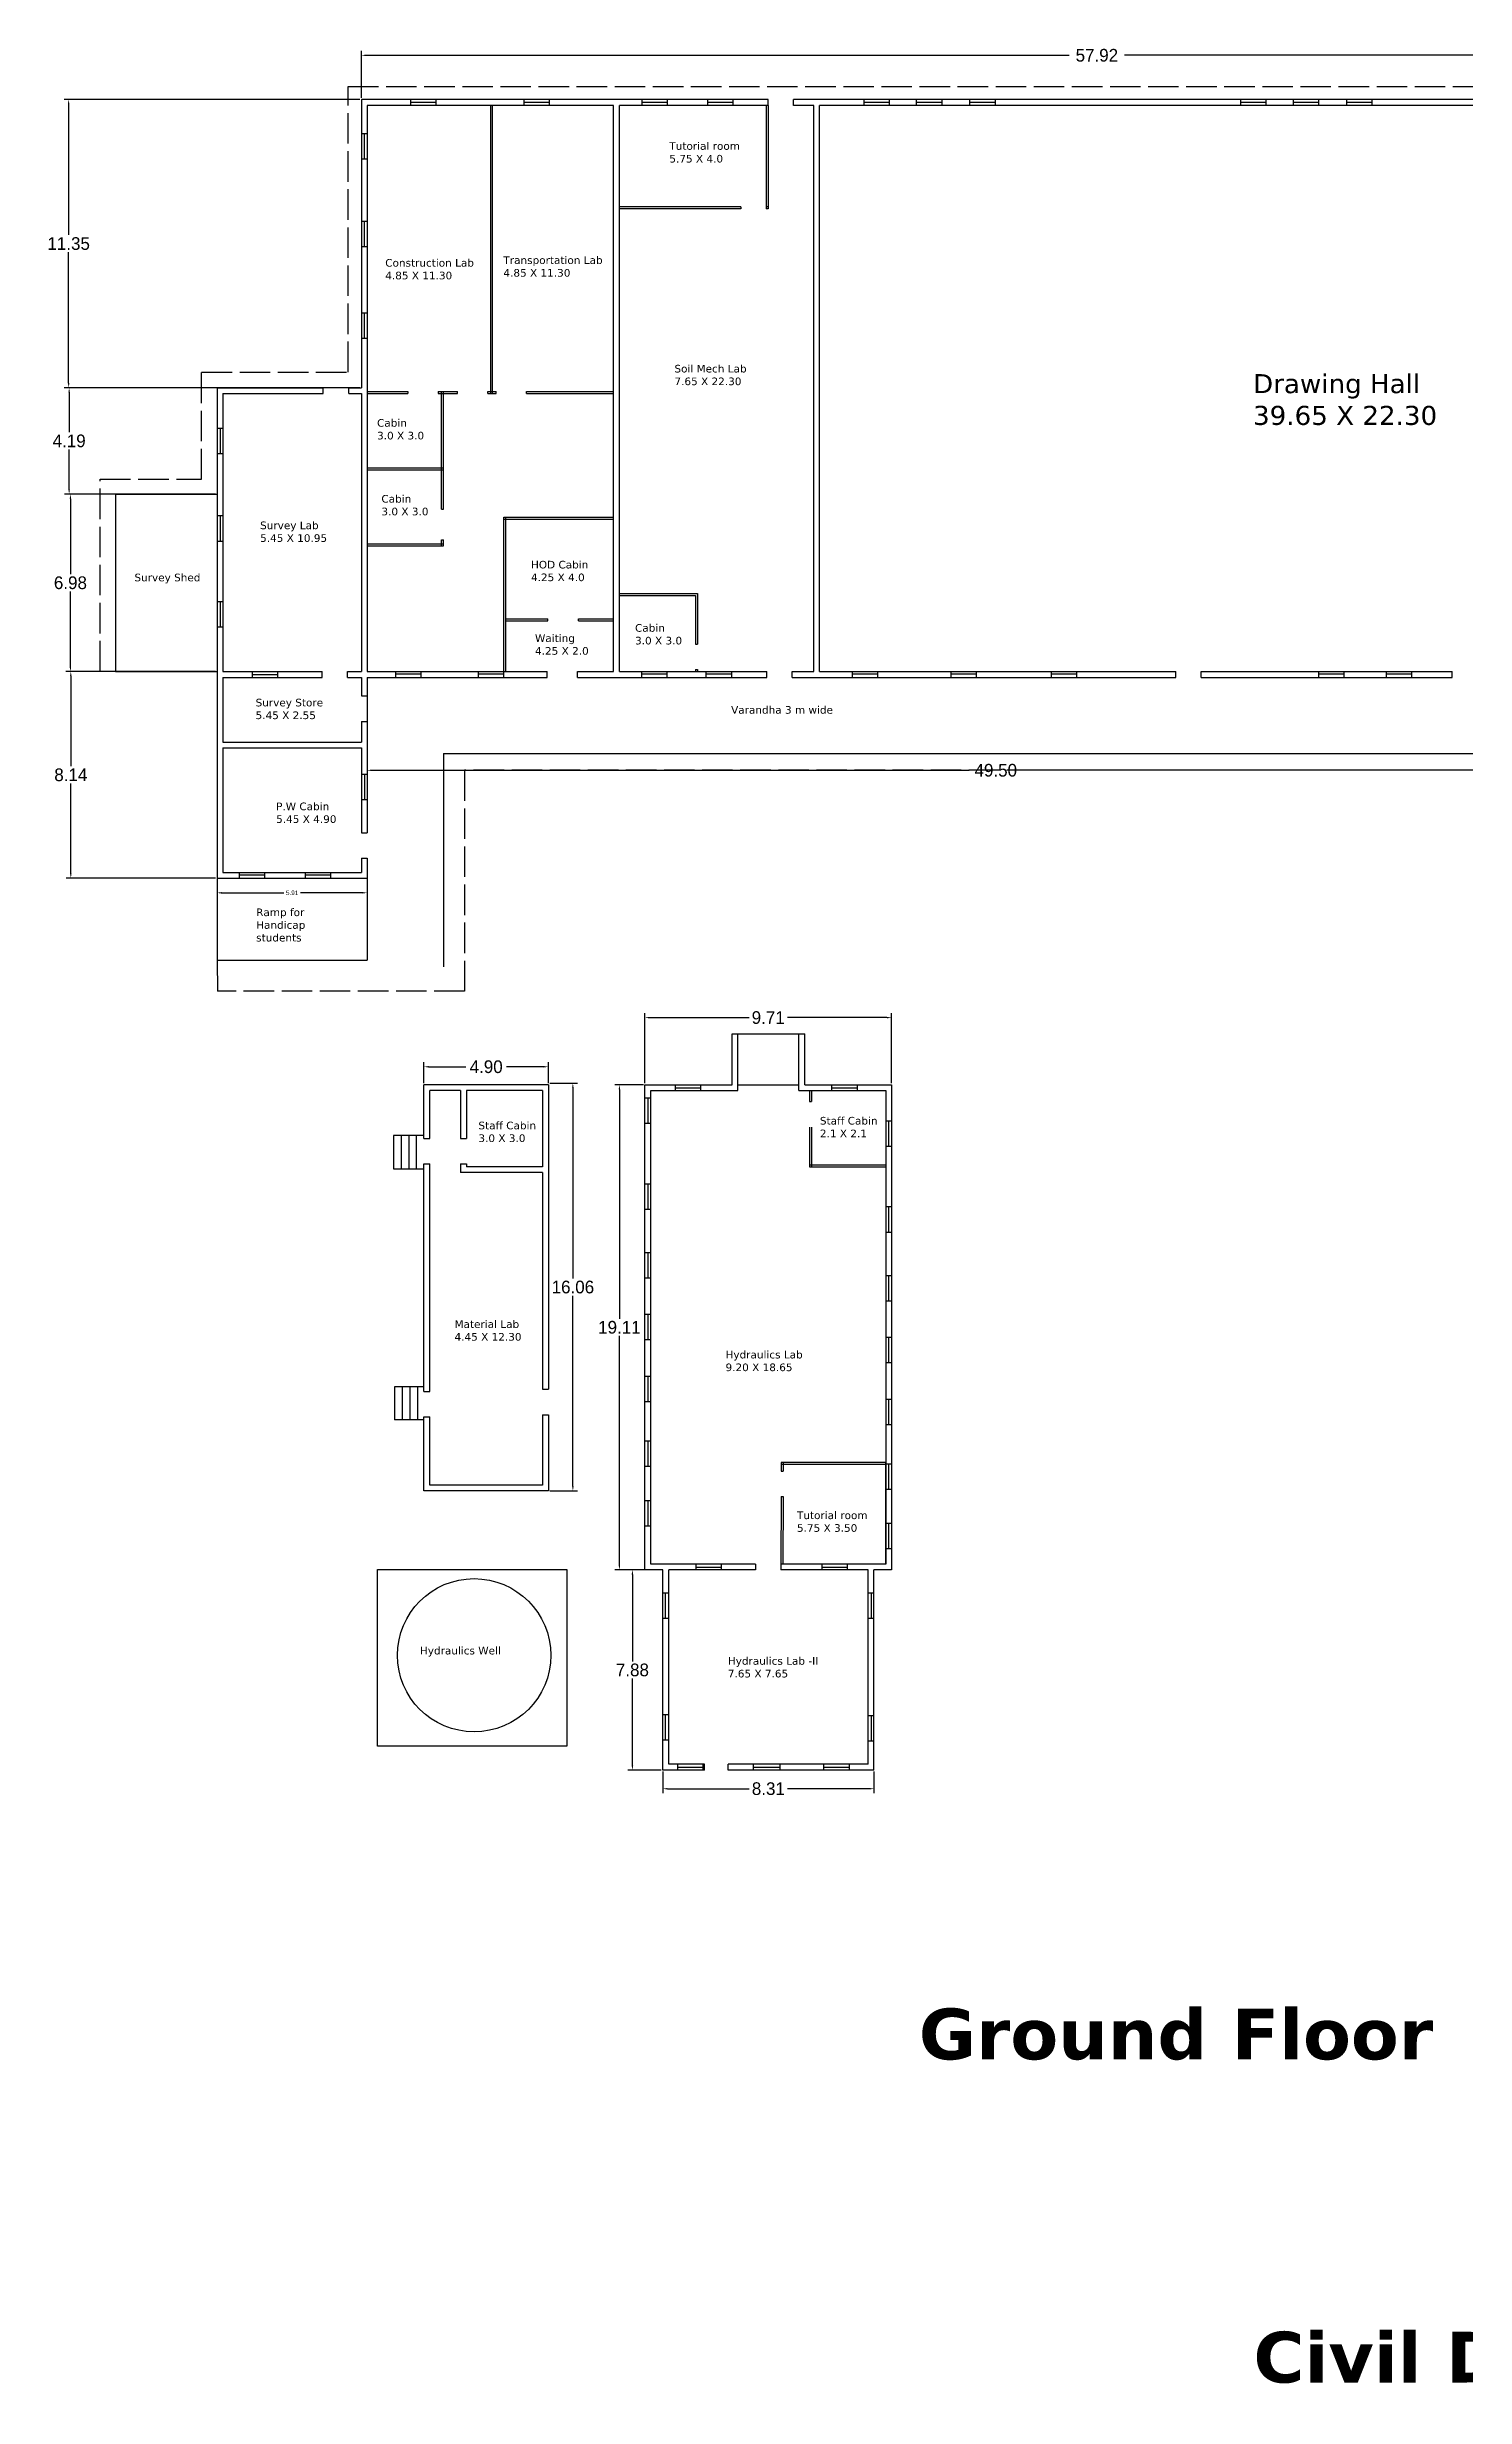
# Model space of a CAD drawing. Header units: inches. Extents: x 31 to 136, y -45 to 50.
# Drawn here: x 31.3 to 87.2, y -42.6 to 49.9 of the extents above; entities that cross this region are included whole.
import ezdxf

# ---------------------------------------------------------------- set-up
doc = ezdxf.new("R2010")
doc.units = ezdxf.units.IN
doc.header["$MEASUREMENT"] = 0
doc.linetypes.add('ACAD_ISO02W100', pattern=[15, 12, -3])
doc.dimstyles.get("Standard").update_dxf_attribs({"dimtxt": 0.18, "dimasz": 0.18, "dimexe": 0.18, "dimexo": 0.0625, "dimgap": 0.09, "dimtad": 0, "dimtih": 1, "dimtoh": 1, "dimdec": 4, "dimzin": 0, "dimdsep": 46, "dimtxsty": 'Standard', "dimcen": 0.09, "dimadec": 0, "dimazin": 0, "dimtfac": 1, "dimtdec": 4, "dimtofl": 0, "dimtmove": 0, "dimatfit": 3, "dimfxl": 1, "dimtolj": 1, "dimtzin": 0, "dimarcsym": 0})

# ---------------------------------------------------------------- blocks, each defined once
blk = doc.blocks.new('*D4')
at = {"color": 0, "lineweight": -2}
for p, q in [((43.719, 47.924), (43.719, 49.782)), ((43.899, 49.602), (71.589, 49.602)), ((101.459, 49.602), (73.769, 49.602)), ((101.639, 47.924), (101.639, 49.782))]:
    blk.add_line(p, q, dxfattribs=at)
at = {"color": 0}
for points in [[(43.899, 49.632), (43.899, 49.572), (43.719, 49.602)], [(101.459, 49.632), (101.459, 49.572), (101.639, 49.602)]]:
    blk.add_solid(points, dxfattribs=at)
at = {"layer": 'Defpoints', "color": 0}
for p in [(101.639, 49.602), (43.719, 47.861), (101.639, 47.861)]:
    blk.add_point(p, dxfattribs=at)
at = {"color": 0, "insert": (72.679, 49.602), "char_height": 0.5, "attachment_point": 5}
blk.add_mtext('\\A1;57.92', dxfattribs=at)
blk = doc.blocks.new('*D5')
at = {"color": 0, "lineweight": -2}
for p, q in [((43.657, 47.861), (32.015, 47.861)), ((32.195, 47.681), (32.195, 42.526)), ((32.195, 36.691), (32.195, 41.846)), ((43.657, 36.511), (32.015, 36.511))]:
    blk.add_line(p, q, dxfattribs=at)
at = {"color": 0}
for points in [[(32.165, 47.681), (32.225, 47.681), (32.195, 47.861)], [(32.165, 36.691), (32.225, 36.691), (32.195, 36.511)]]:
    blk.add_solid(points, dxfattribs=at)
at = {"layer": 'Defpoints', "color": 0}
for p in [(43.719, 47.861), (32.195, 36.511), (43.719, 36.511)]:
    blk.add_point(p, dxfattribs=at)
at = {"color": 0, "insert": (32.195, 42.186), "char_height": 0.5, "attachment_point": 5}
blk.add_mtext('\\A1;11.35', dxfattribs=at)
blk = doc.blocks.new('*D6')
at = {"color": 0, "lineweight": -2}
for p, q in [((37.977, 36.511), (32.034, 36.511)), ((32.214, 36.331), (32.214, 34.754)), ((32.214, 32.496), (32.214, 34.074)), ((37.977, 32.316), (32.034, 32.316))]:
    blk.add_line(p, q, dxfattribs=at)
at = {"color": 0}
for points in [[(32.184, 36.331), (32.244, 36.331), (32.214, 36.511)], [(32.184, 32.496), (32.244, 32.496), (32.214, 32.316)]]:
    blk.add_solid(points, dxfattribs=at)
at = {"layer": 'Defpoints', "color": 0}
for p in [(38.039, 36.511), (32.214, 32.316), (38.039, 32.316)]:
    blk.add_point(p, dxfattribs=at)
at = {"color": 0, "insert": (32.214, 34.414), "char_height": 0.5, "attachment_point": 5}
blk.add_mtext('\\A1;4.19', dxfattribs=at)
blk = doc.blocks.new('*D7')
at = {"color": 0, "lineweight": -2}
for p, q in [((33.977, 32.316), (32.084, 32.316)), ((32.264, 32.136), (32.264, 29.166)), ((32.264, 25.516), (32.264, 28.486)), ((33.998, 25.336), (32.084, 25.336))]:
    blk.add_line(p, q, dxfattribs=at)
at = {"color": 0}
for points in [[(32.234, 32.136), (32.294, 32.136), (32.264, 32.316)], [(32.234, 25.516), (32.294, 25.516), (32.264, 25.336)]]:
    blk.add_solid(points, dxfattribs=at)
at = {"layer": 'Defpoints', "color": 0}
for p in [(34.039, 32.316), (32.264, 25.336), (34.061, 25.336)]:
    blk.add_point(p, dxfattribs=at)
at = {"color": 0, "insert": (32.264, 28.826), "char_height": 0.5, "attachment_point": 5}
blk.add_mtext('\\A1;6.98', dxfattribs=at)
blk = doc.blocks.new('*D8')
at = {"color": 0, "lineweight": -2}
for p, q in [((37.977, 25.331), (32.1, 25.331)), ((32.28, 25.151), (32.28, 21.601)), ((32.28, 17.371), (32.28, 20.921)), ((37.977, 17.191), (32.1, 17.191))]:
    blk.add_line(p, q, dxfattribs=at)
at = {"color": 0}
for points in [[(32.25, 25.151), (32.31, 25.151), (32.28, 25.331)], [(32.25, 17.371), (32.31, 17.371), (32.28, 17.191)]]:
    blk.add_solid(points, dxfattribs=at)
at = {"layer": 'Defpoints', "color": 0}
for p in [(38.039, 25.331), (32.28, 17.191), (38.039, 17.191)]:
    blk.add_point(p, dxfattribs=at)
at = {"color": 0, "insert": (32.28, 21.261), "char_height": 0.5, "attachment_point": 5}
blk.add_mtext('\\A1;8.14', dxfattribs=at)
blk = doc.blocks.new('*D12')
at = {"color": 0, "lineweight": -2}
for p, q in [((43.949, 25.039), (43.949, 21.261)), ((93.449, 24.285), (93.449, 21.261)), ((44.129, 21.441), (67.651, 21.441)), ((93.269, 21.441), (69.748, 21.441))]:
    blk.add_line(p, q, dxfattribs=at)
at = {"color": 0}
for points in [[(44.129, 21.471), (44.129, 21.411), (43.949, 21.441)], [(93.269, 21.471), (93.269, 21.411), (93.449, 21.441)]]:
    blk.add_solid(points, dxfattribs=at)
at = {"layer": 'Defpoints', "color": 0}
for p in [(43.949, 25.101), (93.449, 24.348), (93.449, 21.441)]:
    blk.add_point(p, dxfattribs=at)
at = {"color": 0, "insert": (68.699, 21.441), "char_height": 0.5, "attachment_point": 5}
blk.add_mtext('\\A1;49.50', dxfattribs=at)
blk = doc.blocks.new('*D13')
at = {"color": 0, "lineweight": -2}
for p, q in [((38.039, 17.129), (38.039, 16.436)), ((43.949, 17.129), (43.949, 16.436)), ((38.219, 16.616), (40.664, 16.616)), ((43.769, 16.616), (41.324, 16.616))]:
    blk.add_line(p, q, dxfattribs=at)
at = {"color": 0}
for points in [[(38.219, 16.646), (38.219, 16.586), (38.039, 16.616)], [(43.769, 16.646), (43.769, 16.586), (43.949, 16.616)]]:
    blk.add_solid(points, dxfattribs=at)
at = {"layer": 'Defpoints', "color": 0}
for p in [(38.039, 17.191), (43.949, 17.191), (43.949, 16.616)]:
    blk.add_point(p, dxfattribs=at)
at = {"color": 0, "insert": (40.994, 16.616), "char_height": 0.18, "attachment_point": 5}
blk.add_mtext('\\A1;5.91', dxfattribs=at)
blk = doc.blocks.new('*D20')
at = {"color": 0, "lineweight": -2}
for p, q in [((46.184, 9.118), (46.184, 9.944)), ((46.364, 9.764), (47.836, 9.764)), ((50.904, 9.764), (49.433, 9.764)), ((51.084, 9.118), (51.084, 9.944))]:
    blk.add_line(p, q, dxfattribs=at)
at = {"color": 0}
for points in [[(46.364, 9.794), (46.364, 9.734), (46.184, 9.764)], [(50.904, 9.794), (50.904, 9.734), (51.084, 9.764)]]:
    blk.add_solid(points, dxfattribs=at)
at = {"layer": 'Defpoints', "color": 0}
for p in [(51.084, 9.764), (46.184, 9.056), (51.084, 9.056)]:
    blk.add_point(p, dxfattribs=at)
at = {"color": 0, "insert": (48.634, 9.764), "char_height": 0.5, "attachment_point": 5}
blk.add_mtext('\\A1;4.90', dxfattribs=at)
blk = doc.blocks.new('*D21')
at = {"color": 0, "lineweight": -2}
for p, q in [((51.147, 9.118), (52.228, 9.118)), ((52.048, 8.938), (52.048, 1.427)), ((52.048, -6.764), (52.048, 0.747)), ((51.147, -6.944), (52.228, -6.944))]:
    blk.add_line(p, q, dxfattribs=at)
at = {"color": 0}
for points in [[(52.018, 8.938), (52.078, 8.938), (52.048, 9.118)], [(52.018, -6.764), (52.078, -6.764), (52.048, -6.944)]]:
    blk.add_solid(points, dxfattribs=at)
at = {"layer": 'Defpoints', "color": 0}
for p in [(51.084, 9.118), (51.084, -6.944), (52.048, -6.944)]:
    blk.add_point(p, dxfattribs=at)
at = {"color": 0, "insert": (52.048, 1.087), "char_height": 0.5, "attachment_point": 5}
blk.add_mtext('\\A1;16.06', dxfattribs=at)
blk = doc.blocks.new('*D22')
at = {"color": 0, "lineweight": -2}
for p, q in [((54.822, 9.056), (53.7, 9.056)), ((53.88, 8.876), (53.88, -0.159)), ((53.88, -9.874), (53.88, -0.839)), ((54.822, -10.054), (53.7, -10.054))]:
    blk.add_line(p, q, dxfattribs=at)
at = {"color": 0}
for points in [[(53.85, 8.876), (53.91, 8.876), (53.88, 9.056)], [(53.85, -9.874), (53.91, -9.874), (53.88, -10.054)]]:
    blk.add_solid(points, dxfattribs=at)
at = {"layer": 'Defpoints', "color": 0}
for p in [(54.884, 9.056), (53.88, -10.054), (54.884, -10.054)]:
    blk.add_point(p, dxfattribs=at)
at = {"color": 0, "insert": (53.88, -0.499), "char_height": 0.5, "attachment_point": 5}
blk.add_mtext('\\A1;19.11', dxfattribs=at)
blk = doc.blocks.new('*D23')
at = {"color": 0, "lineweight": -2}
for p, q in [((55.528, -10.054), (54.212, -10.054)), ((54.392, -10.234), (54.392, -13.654)), ((54.392, -17.754), (54.392, -14.334)), ((55.528, -17.934), (54.212, -17.934))]:
    blk.add_line(p, q, dxfattribs=at)
at = {"color": 0}
for points in [[(54.362, -10.234), (54.422, -10.234), (54.392, -10.054)], [(54.362, -17.754), (54.422, -17.754), (54.392, -17.934)]]:
    blk.add_solid(points, dxfattribs=at)
at = {"layer": 'Defpoints', "color": 0}
for p in [(55.59, -10.054), (54.392, -17.934), (55.59, -17.934)]:
    blk.add_point(p, dxfattribs=at)
at = {"color": 0, "insert": (54.392, -13.994), "char_height": 0.5, "attachment_point": 5}
blk.add_mtext('\\A1;7.88', dxfattribs=at)
blk = doc.blocks.new('*D24')
at = {"color": 0, "lineweight": -2}
for p, q in [((55.59, -17.997), (55.59, -18.851)), ((63.9, -17.997), (63.9, -18.851)), ((55.77, -18.671), (58.989, -18.671)), ((63.72, -18.671), (60.502, -18.671))]:
    blk.add_line(p, q, dxfattribs=at)
at = {"color": 0}
for points in [[(55.77, -18.641), (55.77, -18.701), (55.59, -18.671)], [(63.72, -18.641), (63.72, -18.701), (63.9, -18.671)]]:
    blk.add_solid(points, dxfattribs=at)
at = {"layer": 'Defpoints', "color": 0}
for p in [(55.59, -17.934), (63.9, -17.934), (63.9, -18.671)]:
    blk.add_point(p, dxfattribs=at)
at = {"color": 0, "insert": (59.745, -18.671), "char_height": 0.5, "attachment_point": 5}
blk.add_mtext('\\A1;8.31', dxfattribs=at)
blk = doc.blocks.new('*D25')
at = {"color": 0, "lineweight": -2}
for p, q in [((54.884, 9.118), (54.884, 11.88)), ((55.064, 11.7), (58.983, 11.7)), ((64.414, 11.7), (60.496, 11.7)), ((64.594, 9.118), (64.594, 11.88))]:
    blk.add_line(p, q, dxfattribs=at)
at = {"color": 0}
for points in [[(55.064, 11.73), (55.064, 11.67), (54.884, 11.7)], [(64.414, 11.73), (64.414, 11.67), (64.594, 11.7)]]:
    blk.add_solid(points, dxfattribs=at)
at = {"layer": 'Defpoints', "color": 0}
for p in [(64.594, 11.7), (54.884, 9.056), (64.594, 9.056)]:
    blk.add_point(p, dxfattribs=at)
at = {"color": 0, "insert": (59.739, 11.7), "char_height": 0.5, "attachment_point": 5}
blk.add_mtext('\\A1;9.71', dxfattribs=at)

msp = doc.modelspace()

# ---------------------------------------------------------------- linework, layer by layer
at = {"linetype": 'ACAD_ISO02W100', "ltscale": 0.1}
for p, q in [((43.197, 37.126), (43.197, 48.37)), ((43.197, 48.37), (102.156, 48.37)), ((37.432, 32.906), (37.432, 37.126)), ((37.432, 37.126), (43.197, 37.126)), ((33.435, 25.336), (33.435, 32.906)), ((33.435, 32.906), (37.432, 32.906)), ((34.061, 25.336), (33.435, 25.336)), ((89.839, 21.441), (47.785, 21.441)), ((47.785, 21.441), (47.785, 12.739)), ((47.785, 12.739), (38.053, 12.739))]:
    msp.add_line(p, q, dxfattribs=at)
for p, q in [((43.719, 47.861), (43.719, 36.511)), ((59.734, 47.861), (43.719, 47.861)), ((43.949, 47.631), (43.949, 25.331)), ((53.649, 47.631), (43.949, 47.631)), ((45.665, 47.631), (45.665, 47.861)), ((45.665, 47.754), (46.665, 47.754)), ((46.665, 47.631), (46.665, 47.861)), ((48.799, 47.631), (48.799, 36.281)), ((48.874, 47.631), (48.874, 36.281)), ((50.129, 47.631), (50.129, 47.861)), ((50.129, 47.754), (51.129, 47.754)), ((51.129, 47.631), (51.129, 47.861)), ((53.649, 25.331), (53.649, 47.631)), ((53.879, 25.331), (53.879, 47.631)), ((59.734, 47.631), (53.879, 47.631)), ((54.775, 47.631), (54.775, 47.861)), ((54.775, 47.754), (55.775, 47.754)), ((55.775, 47.631), (55.775, 47.861)), ((57.365, 47.631), (57.365, 47.861)), ((57.365, 47.754), (58.365, 47.754)), ((58.365, 47.631), (58.365, 47.861)), ((59.659, 47.631), (59.659, 43.556)), ((59.734, 47.631), (59.734, 47.861)), ((59.734, 47.631), (59.734, 43.556)), ((101.639, 47.861), (60.734, 47.861)), ((60.734, 47.631), (60.734, 47.861)), ((61.529, 47.631), (60.734, 47.631)), ((61.529, 25.331), (61.529, 47.631)), ((61.759, 25.331), (61.759, 47.631)), ((101.409, 47.631), (61.759, 47.631)), ((63.512, 47.631), (63.512, 47.861)), ((63.512, 47.754), (64.512, 47.754)), ((64.512, 47.631), (64.512, 47.861)), ((65.583, 47.631), (65.583, 47.861)), ((65.583, 47.754), (66.583, 47.754)), ((66.583, 47.631), (66.583, 47.861)), ((67.683, 47.631), (67.683, 47.861)), ((67.683, 47.754), (68.683, 47.754)), ((68.683, 47.631), (68.683, 47.861)), ((78.346, 47.631), (78.346, 47.861)), ((78.346, 47.754), (79.346, 47.754)), ((79.346, 47.631), (79.346, 47.861)), ((80.417, 47.631), (80.417, 47.861)), ((80.417, 47.754), (81.417, 47.754)), ((81.417, 47.631), (81.417, 47.861)), ((82.517, 47.631), (82.517, 47.861)), ((82.517, 47.754), (83.517, 47.754)), ((83.517, 47.631), (83.517, 47.861)), ((43.719, 46.519), (43.949, 46.519)), ((43.836, 46.519), (43.836, 45.519)), ((43.719, 45.519), (43.949, 45.519)), ((58.659, 43.631), (53.879, 43.631)), ((58.659, 43.556), (53.879, 43.556)), ((58.659, 43.631), (58.659, 43.556)), ((59.734, 43.631), (59.659, 43.631)), ((59.734, 43.556), (59.659, 43.556)), ((43.719, 43.07), (43.949, 43.07)), ((43.836, 43.07), (43.836, 42.07)), ((43.719, 42.07), (43.949, 42.07)), ((43.719, 39.459), (43.949, 39.459)), ((43.836, 39.459), (43.836, 38.459)), ((43.719, 38.459), (43.949, 38.459)), ((38.039, 36.511), (42.22, 36.511)), ((38.039, 36.511), (38.039, 13.961)), ((38.269, 36.281), (42.22, 36.281)), ((38.269, 36.281), (38.269, 25.331)), ((42.22, 36.281), (42.22, 36.511)), ((43.22, 36.281), (43.22, 36.511)), ((43.22, 36.511), (43.719, 36.511)), ((43.22, 36.281), (43.719, 36.281)), ((43.719, 36.281), (43.719, 25.331)), ((43.949, 36.356), (45.547, 36.356)), ((43.949, 36.281), (45.547, 36.281)), ((43.949, 36.281), (43.949, 30.281)), ((45.547, 36.356), (45.547, 36.281)), ((46.747, 36.356), (46.747, 36.281)), ((46.747, 36.356), (47.499, 36.356)), ((46.747, 36.281), (47.499, 36.281)), ((46.874, 31.722), (46.874, 36.356)), ((46.949, 31.722), (46.949, 36.356)), ((47.499, 36.281), (47.499, 36.356)), ((48.699, 36.281), (48.699, 36.356)), ((48.699, 36.356), (49.024, 36.356)), ((48.699, 36.281), (49.024, 36.281)), ((49.024, 36.281), (49.024, 36.356)), ((50.224, 36.281), (50.224, 36.356)), ((50.224, 36.356), (53.649, 36.356)), ((50.224, 36.281), (53.649, 36.281)), ((38.039, 34.914), (38.269, 34.914)), ((38.158, 34.914), (38.158, 33.914)), ((38.039, 33.914), (38.269, 33.914)), ((43.949, 33.356), (46.949, 33.356)), ((43.949, 33.281), (46.949, 33.281)), ((34.039, 32.316), (34.039, 25.331)), ((34.039, 32.316), (38.039, 32.316)), ((38.039, 31.472), (38.269, 31.472)), ((38.158, 31.472), (38.158, 30.472)), ((46.874, 31.722), (46.949, 31.722)), ((49.327, 25.331), (49.327, 31.406)), ((49.327, 31.406), (53.649, 31.406)), ((49.327, 31.331), (53.649, 31.331)), ((49.402, 25.331), (49.402, 31.406)), ((38.039, 30.472), (38.269, 30.472)), ((43.949, 30.356), (46.949, 30.356)), ((43.949, 30.281), (46.949, 30.281)), ((46.874, 30.281), (46.874, 30.522)), ((46.874, 30.522), (46.949, 30.522)), ((46.949, 30.281), (46.949, 30.522)), ((38.039, 28.094), (38.269, 28.094)), ((38.158, 28.094), (38.158, 27.094)), ((53.879, 28.406), (56.954, 28.406)), ((53.879, 25.331), (53.879, 28.331)), ((53.879, 28.331), (56.879, 28.331)), ((56.879, 28.331), (56.879, 26.413)), ((56.954, 28.406), (56.954, 26.413)), ((38.039, 27.094), (38.269, 27.094)), ((49.402, 27.406), (51.068, 27.406)), ((49.402, 27.331), (51.068, 27.331)), ((51.068, 27.331), (51.068, 27.406)), ((52.268, 27.331), (52.268, 27.406)), ((52.268, 27.406), (53.649, 27.406)), ((52.268, 27.331), (53.649, 27.331)), ((56.879, 26.413), (56.954, 26.413)), ((34.039, 25.331), (38.039, 25.331)), ((38.269, 25.331), (42.17, 25.331)), ((38.269, 25.101), (42.17, 25.101)), ((38.269, 25.101), (38.269, 22.551)), ((39.435, 25.101), (39.435, 25.331)), ((39.435, 25.216), (40.435, 25.216)), ((40.435, 25.101), (40.435, 25.331)), ((42.17, 25.101), (42.17, 25.331)), ((43.17, 25.101), (43.17, 25.331)), ((43.17, 25.331), (43.719, 25.331)), ((43.17, 25.101), (43.719, 25.101)), ((43.719, 25.101), (43.719, 24.37)), ((43.949, 25.331), (51.033, 25.331)), ((43.949, 25.101), (51.033, 25.101)), ((43.949, 25.101), (43.949, 24.37)), ((45.074, 25.101), (45.074, 25.331)), ((46.074, 25.223), (45.074, 25.223)), ((46.074, 25.101), (46.074, 25.331)), ((48.327, 25.101), (48.327, 25.331)), ((49.327, 25.223), (48.327, 25.223)), ((49.327, 25.101), (49.327, 25.331)), ((51.033, 25.101), (51.033, 25.331)), ((52.233, 25.331), (53.119, 25.331)), ((52.233, 25.101), (52.233, 25.331)), ((52.233, 25.101), (53.119, 25.101)), ((53.119, 25.331), (53.649, 25.331)), ((53.119, 25.101), (59.687, 25.101)), ((53.879, 25.331), (59.687, 25.331)), ((54.764, 25.101), (54.764, 25.331)), ((55.764, 25.223), (54.764, 25.223)), ((55.764, 25.101), (55.764, 25.331)), ((56.879, 25.413), (56.954, 25.413)), ((56.879, 25.413), (56.879, 25.331)), ((56.954, 25.413), (56.954, 25.331)), ((57.301, 25.101), (57.301, 25.331)), ((58.301, 25.223), (57.301, 25.223)), ((58.301, 25.101), (58.301, 25.331)), ((59.687, 25.101), (59.687, 25.331)), ((60.687, 25.101), (60.687, 25.331)), ((60.687, 25.331), (61.529, 25.331)), ((60.687, 25.101), (75.791, 25.101)), ((61.759, 25.331), (75.791, 25.331)), ((63.061, 25.101), (63.061, 25.331)), ((64.061, 25.223), (63.061, 25.223)), ((64.061, 25.101), (64.061, 25.331)), ((66.945, 25.101), (66.945, 25.331)), ((67.945, 25.223), (66.945, 25.223)), ((67.945, 25.101), (67.945, 25.331)), ((70.887, 25.101), (70.887, 25.331)), ((71.887, 25.223), (70.887, 25.223)), ((71.887, 25.101), (71.887, 25.331)), ((75.791, 25.101), (75.791, 25.331)), ((76.791, 25.101), (76.791, 25.331)), ((76.791, 25.331), (86.673, 25.331)), ((76.791, 25.101), (86.673, 25.101)), ((81.416, 25.101), (81.416, 25.331)), ((82.416, 25.223), (81.416, 25.223)), ((82.416, 25.101), (82.416, 25.331)), ((84.08, 25.101), (84.08, 25.331)), ((85.08, 25.223), (84.08, 25.223)), ((85.08, 25.101), (85.08, 25.331)), ((86.673, 25.101), (86.673, 25.331)), ((43.719, 24.37), (43.949, 24.37)), ((43.719, 23.37), (43.949, 23.37)), ((43.719, 23.37), (43.719, 22.551)), ((43.949, 23.37), (43.949, 18.98)), ((38.269, 22.551), (43.719, 22.551)), ((38.269, 22.321), (43.719, 22.321)), ((38.269, 22.321), (38.269, 17.421)), ((43.719, 22.321), (43.719, 18.98)), ((43.719, 21.292), (43.949, 21.292)), ((43.838, 21.292), (43.838, 20.292)), ((46.949, 22.101), (90.449, 22.101)), ((46.949, 22.101), (46.949, 13.695)), ((43.719, 20.292), (43.949, 20.292)), ((43.719, 18.98), (43.949, 18.98)), ((43.719, 17.98), (43.949, 17.98)), ((43.719, 17.98), (43.719, 17.421)), ((43.949, 17.98), (43.949, 17.191)), ((38.039, 17.191), (43.949, 17.191)), ((38.269, 17.421), (43.719, 17.421)), ((38.92, 17.191), (38.92, 17.421)), ((38.92, 17.322), (39.92, 17.322)), ((39.92, 17.191), (39.92, 17.421)), ((41.521, 17.191), (41.521, 17.421)), ((41.521, 17.322), (42.521, 17.322)), ((42.521, 17.191), (42.521, 17.421)), ((43.949, 17.191), (43.949, 13.961)), ((38.039, 13.961), (39.239, 13.961)), ((38.039, 13.961), (38.053, 12.739)), ((39.239, 13.961), (43.949, 13.961)), ((58.315, 11.056), (61.175, 11.056)), ((58.315, 9.056), (58.315, 11.056)), ((58.545, 8.826), (58.545, 11.056)), ((60.945, 8.826), (60.945, 11.056)), ((61.175, 9.056), (61.175, 11.056)), ((51.084, 9.056), (46.184, 9.056)), ((46.184, 6.942), (46.184, 9.056)), ((46.414, 6.942), (46.414, 8.826)), ((47.624, 8.826), (46.414, 8.826)), ((47.624, 8.826), (47.624, 6.942)), ((50.854, 8.826), (47.854, 8.826)), ((47.854, 8.826), (47.854, 6.942)), ((50.854, 8.826), (50.854, 5.826)), ((51.084, 9.056), (51.084, -2.938)), ((54.884, 9.056), (58.315, 9.056)), ((54.884, -10.054), (54.884, 9.056)), ((55.114, 8.525), (54.884, 8.525)), ((55.002, 8.525), (55.002, 7.525)), ((55.114, 8.826), (58.545, 8.826)), ((55.114, -9.824), (55.114, 8.826)), ((56.084, 8.826), (56.084, 9.056)), ((56.084, 8.939), (57.084, 8.939)), ((57.084, 8.826), (57.084, 9.056)), ((58.545, 9.056), (60.945, 9.056)), ((60.945, 8.826), (64.364, 8.826)), ((61.175, 9.056), (64.594, 9.056)), ((61.364, 8.826), (61.364, 8.392)), ((61.364, 8.392), (61.439, 8.392)), ((61.439, 8.826), (61.439, 8.392)), ((62.249, 8.826), (62.249, 9.056)), ((62.249, 8.939), (63.249, 8.939)), ((63.249, 8.826), (63.249, 9.056)), ((64.364, 8.826), (64.364, -9.824)), ((64.594, 9.056), (64.594, -10.054)), ((55.114, 7.525), (54.884, 7.525)), ((64.594, 7.624), (64.364, 7.624)), ((64.477, 7.624), (64.477, 6.624)), ((44.984, 7.064), (44.984, 5.742)), ((46.184, 7.064), (44.984, 7.064)), ((45.284, 7.064), (45.284, 5.742)), ((45.584, 7.064), (45.584, 5.742)), ((45.884, 7.064), (45.884, 5.742)), ((46.184, 6.942), (46.414, 6.942)), ((47.624, 6.942), (47.854, 6.942)), ((61.364, 7.392), (61.364, 5.826)), ((61.439, 7.392), (61.439, 5.826)), ((64.594, 6.624), (64.364, 6.624)), ((44.984, 5.742), (46.184, 5.742)), ((46.184, 5.942), (46.414, 5.942)), ((46.184, -3.02), (46.184, 5.942)), ((46.414, -3.02), (46.414, 5.942)), ((47.624, 5.942), (47.624, 5.596)), ((47.624, 5.942), (47.854, 5.942)), ((50.854, 5.596), (47.624, 5.596)), ((47.854, 5.942), (47.854, 5.826)), ((50.854, 5.826), (47.854, 5.826)), ((50.854, 5.596), (50.854, -2.938)), ((61.364, 5.901), (64.364, 5.901)), ((61.364, 5.826), (64.364, 5.826)), ((55.114, 5.144), (54.884, 5.144)), ((55.002, 5.144), (55.002, 4.144)), ((55.114, 4.144), (54.884, 4.144)), ((64.594, 4.243), (64.364, 4.243)), ((64.477, 4.243), (64.477, 3.243)), ((64.594, 3.243), (64.364, 3.243)), ((55.114, 2.435), (54.884, 2.435)), ((55.002, 2.435), (55.002, 1.435)), ((55.114, 1.435), (54.884, 1.435)), ((64.594, 1.533), (64.364, 1.533)), ((64.477, 1.533), (64.477, 0.533)), ((55.114, 0.004), (54.884, 0.004)), ((55.002, 0.004), (55.002, -0.996)), ((64.594, 0.533), (64.364, 0.533)), ((64.594, -0.898), (64.364, -0.898)), ((64.477, -0.898), (64.477, -1.898)), ((55.114, -0.996), (54.884, -0.996)), ((55.114, -2.436), (54.884, -2.436)), ((55.002, -2.436), (55.002, -3.436)), ((64.594, -1.898), (64.364, -1.898)), ((46.184, -2.841), (45.029, -2.841)), ((45.029, -2.841), (45.029, -4.142)), ((45.329, -2.841), (45.329, -4.142)), ((45.629, -2.841), (45.629, -4.142)), ((45.929, -2.841), (45.929, -4.142)), ((46.184, -3.02), (46.414, -3.02)), ((50.854, -2.938), (51.084, -2.938)), ((55.114, -3.436), (54.884, -3.436)), ((64.594, -3.337), (64.364, -3.337)), ((64.477, -3.337), (64.477, -4.337)), ((46.184, -4.142), (45.029, -4.142)), ((46.184, -6.944), (46.184, -4.02)), ((46.184, -4.02), (46.414, -4.02)), ((46.414, -6.714), (46.414, -4.02)), ((50.854, -3.938), (51.084, -3.938)), ((50.854, -3.938), (50.854, -6.714)), ((51.084, -3.938), (51.084, -6.944)), ((64.594, -4.337), (64.364, -4.337)), ((55.114, -4.985), (54.884, -4.985)), ((55.002, -4.985), (55.002, -5.985)), ((55.114, -5.985), (54.884, -5.985)), ((60.251, -5.824), (60.25, -6.165)), ((60.25, -6.165), (60.325, -6.165)), ((64.364, -5.824), (60.251, -5.824)), ((64.364, -5.899), (60.251, -5.899)), ((60.326, -5.824), (60.325, -6.165)), ((64.364, -9.824), (64.364, -5.824)), ((64.594, -5.886), (64.364, -5.886)), ((64.477, -5.886), (64.477, -6.886)), ((51.084, -6.944), (46.184, -6.944)), ((50.854, -6.714), (46.414, -6.714)), ((55.114, -7.327), (54.884, -7.327)), ((55.002, -7.327), (55.002, -8.327)), ((60.248, -7.165), (60.241, -9.824)), ((60.248, -7.165), (60.323, -7.165)), ((60.323, -7.165), (60.316, -9.824)), ((64.594, -6.886), (64.364, -6.886)), ((55.114, -8.327), (54.884, -8.327)), ((64.594, -8.228), (64.364, -8.228)), ((64.477, -8.228), (64.477, -9.228)), ((64.594, -9.228), (64.364, -9.228)), ((55.59, -10.054), (54.884, -10.054)), ((59.241, -9.824), (55.114, -9.824)), ((55.59, -17.934), (55.59, -10.054)), ((55.82, -17.704), (55.82, -10.054)), ((59.241, -10.054), (55.82, -10.054)), ((56.892, -9.824), (56.892, -10.054)), ((56.892, -9.944), (57.892, -9.944)), ((57.892, -9.824), (57.892, -10.054)), ((59.241, -9.824), (59.241, -10.054)), ((64.364, -9.824), (60.241, -9.824)), ((60.241, -9.824), (60.241, -10.054)), ((63.67, -10.054), (60.241, -10.054)), ((61.845, -9.824), (61.845, -10.054)), ((61.845, -9.944), (62.845, -9.944)), ((62.845, -9.824), (62.845, -10.054)), ((63.67, -17.704), (63.67, -10.054)), ((64.594, -10.054), (63.9, -10.054)), ((63.9, -17.934), (63.9, -10.054)), ((55.82, -10.962), (55.59, -10.962)), ((55.693, -11.962), (55.693, -10.962)), ((63.9, -10.965), (63.67, -10.965)), ((63.786, -10.965), (63.786, -11.965)), ((55.82, -11.962), (55.59, -11.962)), ((63.9, -11.965), (63.67, -11.965)), ((55.82, -15.764), (55.59, -15.764)), ((55.693, -16.764), (55.693, -15.764)), ((63.9, -15.795), (63.67, -15.795)), ((63.786, -15.795), (63.786, -16.795)), ((55.82, -16.764), (55.59, -16.764)), ((63.9, -16.795), (63.67, -16.795)), ((57.229, -17.934), (55.59, -17.934)), ((57.229, -17.704), (55.82, -17.704)), ((56.162, -17.704), (56.162, -17.934)), ((56.162, -17.821), (57.162, -17.821)), ((57.162, -17.704), (57.162, -17.934)), ((57.229, -17.934), (57.229, -17.704)), ((63.67, -17.704), (58.166, -17.704)), ((58.166, -17.934), (58.166, -17.704)), ((63.9, -17.934), (58.166, -17.934)), ((59.166, -17.934), (59.166, -17.704)), ((59.166, -17.821), (60.206, -17.821)), ((60.206, -17.934), (60.206, -17.704)), ((61.935, -17.934), (61.935, -17.704)), ((61.935, -17.821), (62.935, -17.821)), ((62.935, -17.934), (62.935, -17.704))]:
    msp.add_line(p, q)
msp.add_lwpolyline([(44.361, -10.03), (51.813, -10.03), (51.813, -16.993), (44.361, -16.993)], close=True)
msp.add_circle((48.16, -13.414), 3.018)

# ---------------------------------------------------------------- texts
at = {"attachment_point": 1}
for s, insert, char_height, width in [('{\\fVerdana|b0|i0|c0|p34;Tutorial room\\P5.75 X 4.0}', (55.847, 46.181), 0.3, 3.80323), ('{\\fVerdana|b0|i0|c0|p34;Transportation Lab\\P4.85 X 11.30}', (49.313, 41.685), 0.3, 4.46368), ('{\\fVerdana|b0|i0|c0|p34;Construction Lab\\P4.85 X 11.30}', (44.66, 41.58), 0.3, 4.46368), ('{\\fVerdana|b0|i0|c0|p34;Soil Mech Lab\\P7.65 X 22.30}', (56.047, 37.411), 0.3, 4.46368), ('{\\fVerdana|b0|i0|c0|p34;Drawing Hall\\P39.65 X 22.30}', (78.828, 37.046), 0.75, 7.68072), ('{\\fVerdana|b0|i0|c0|p34;Cabin\\P3.0 X 3.0}', (44.338, 35.275), 0.3, 3.80323), ('{\\fVerdana|b0|i0|c0|p34;Cabin\\P3.0 X 3.0}', (44.509, 32.285), 0.3, 3.80323), ('{\\fVerdana|b0|i0|c0|p34;Survey Lab\\P5.45 X 10.95}', (39.733, 31.239), 0.3, 3.80323), ('{\\fVerdana|b0|i0|c0|p34;HOD Cabin\\P4.25 X 4.0}', (50.399, 29.692), 0.3, 3.80323), ('{\\fVerdana|b0|i0|c0|p34;Survey Shed}', (34.785, 29.186), 0.3, 3.80323), ('{\\fVerdana|b0|i0|c0|p34;Cabin\\P3.0 X 3.0}', (54.496, 27.2), 0.3, 3.80323), ('{\\fVerdana|b0|i0|c0|p34;Waiting\\P4.25 X 2.0}', (50.557, 26.795), 0.3, 3.80323), ('{\\fVerdana|b0|i0|c0|p34;Survey Store\\P5.45 X 2.55}', (39.555, 24.259), 0.3, 3.80323), ('{\\fVerdana|b0|i0|c0|p34;Varandha 3 m wide}', (58.278, 23.971), 0.3, 4.46368), ('{\\fVerdana|b0|i0|c0|p34;P.W Cabin\\P5.45 X 4.90}', (40.363, 20.17), 0.3, 3.0622), ('{\\fVerdana|b0|i0|c0|p34;Ramp for Handicap students}', (39.578, 15.999), 0.3, 3.44611), ('{\\fVerdana|b0|i0|c0|p34;Staff Cabin\\P3.0 X 3.0}', (48.328, 7.602), 0.3, 4.46368), ('{\\fVerdana|b0|i0|c0|p34;Staff Cabin\\P2.1 X 2.1}', (61.774, 7.789), 0.3, 4.46368), ('{\\fVerdana|b0|i0|c0|p34;Material Lab \\P4.45 X 12.30}', (47.388, -0.222), 0.3, 4.46368), ('{\\fVerdana|b0|i0|c0|p34;Hydraulics Lab \\P9.20 X 18.65}', (58.058, -1.423), 0.3, 4.46368), ('{\\fVerdana|b0|i0|c0|p34;Tutorial room\\P5.75 X 3.50}', (60.871, -7.751), 0.3, 3.80323), ('{\\fVerdana|b0|i0|c0|p34;Hydraulics Well}', (46.026, -13.081), 0.3, 4.46368), ('{\\fVerdana|b0|i0|c0|p34;Hydraulics Lab -II\\P7.65 X 7.65}', (58.149, -13.487), 0.3, 4.83116), ('{\\fVerdana|b1|i0|c0|p34;Ground Floor}', (65.668, -27.328), 2, 32.27154), ('{\\fVerdana|b1|i0|c0|p34;Civil Department}', (78.842, -40.058), 2, 32.27154)]:
    msp.add_mtext(s, dxfattribs=dict(at, insert=insert, char_height=char_height, width=width))

# ---------------------------------------------------------------- dimensions: what is measured, and where the dimension line sits
for base, p1, p2, override, picture, middle in [((101.639, 49.602), (43.719, 47.861), (101.639, 47.861), {"dimtxt": 0.5, "dimdec": 2}, '*D4', (72.679, 49.602)), ((93.449, 21.441), (43.949, 25.101), (93.449, 24.348), {"dimtxt": 0.5, "dimdec": 2}, '*D12', (68.699, 21.441)), ((43.949, 16.616), (38.039, 17.191), (43.949, 17.191), {"dimdec": 2}, '*D13', (40.994, 16.616)), ((64.594, 11.7), (54.884, 9.056), (64.594, 9.056), {"dimtxt": 0.5, "dimdec": 2}, '*D25', (59.739, 11.7)), ((51.084, 9.764), (46.184, 9.056), (51.084, 9.056), {"dimtxt": 0.5, "dimdec": 2}, '*D20', (48.634, 9.764)), ((63.9, -18.671), (55.59, -17.934), (63.9, -17.934), {"dimtxt": 0.5, "dimdec": 2}, '*D24', (59.745, -18.671))]:
    dim = msp.add_linear_dim(base=base, p1=p1, p2=p2, dimstyle='Standard', override=override)
    dim.commit()
    dim.dimension.update_dxf_attribs({"geometry": picture, "text_midpoint": middle})
for base, p1, p2, picture, middle in [((32.195, 36.511), (43.719, 47.861), (43.719, 36.511), '*D5', (32.195, 42.186)), ((32.21431, 32.3164), (38.03934, 36.51138), (38.03934, 32.3164), '*D6', (32.21431, 34.41389)), ((32.264, 25.336), (34.039, 32.316), (34.061, 25.336), '*D7', (32.264, 28.826)), ((32.28, 17.191), (38.039, 25.331), (38.039, 17.191), '*D8', (32.28, 21.261)), ((52.048, -6.944), (51.084, 9.118), (51.084, -6.944), '*D21', (52.048, 1.087)), ((53.88, -10.054), (54.884, 9.056), (54.884, -10.054), '*D22', (53.88, -0.499)), ((54.392, -17.934), (55.59, -10.054), (55.59, -17.934), '*D23', (54.392, -13.994))]:
    dim = msp.add_linear_dim(base=base, p1=p1, p2=p2, angle=90, dimstyle='Standard', override={"dimtxt": 0.5, "dimdec": 2})
    dim.commit()
    dim.dimension.update_dxf_attribs({"geometry": picture, "text_midpoint": middle})

doc.saveas('drawing.dxf')
